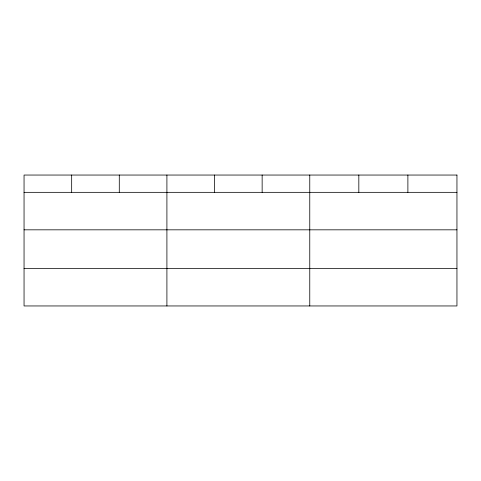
<?xml version="1.0" encoding="UTF-8"?>
<svg xmlns="http://www.w3.org/2000/svg" width="481" height="481" viewBox="0 0 481 481"><rect width="100%" height="100%" fill="white"/><g stroke="black" fill="none" stroke-linecap="round" stroke-linejoin="round"><path stroke-width="0.72" d="M24.05 192.34L456.95 192.34M24.05 229.828L456.95 229.828M24.05 268.458L456.95 268.458M407.888 175.048L407.888 192.34M358.826 175.048L358.826 192.34M309.764 175.048L309.764 305.952M262.145 175.048L262.145 192.34M214.526 175.048L214.526 192.34M166.907 175.048L166.907 305.952M119.288 175.048L119.288 192.34M71.669 175.048L71.669 192.34M456.95 175.048L24.05 175.048L24.05 305.952L456.95 305.952L456.95 175.048"/></g></svg>
